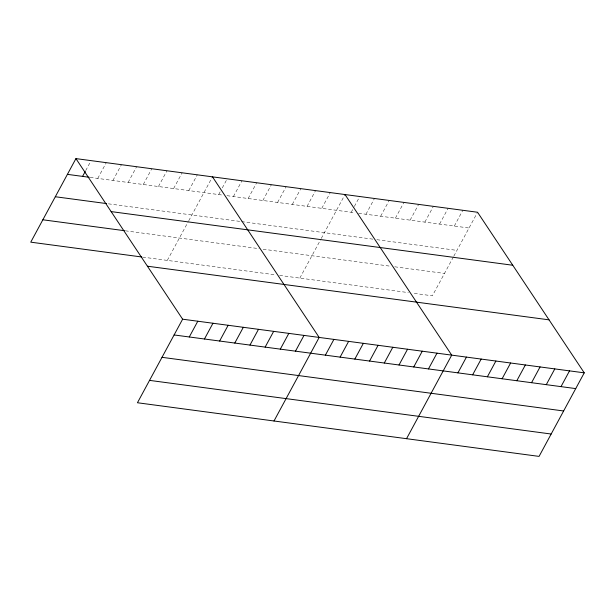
<?xml version="1.0" encoding="UTF-8"?>
<svg xmlns="http://www.w3.org/2000/svg" width="615" height="615" viewBox="0 0 615 615"><rect width="100%" height="100%" fill="white"/><g stroke="black" fill="none" stroke-linecap="round" stroke-linejoin="round"><path stroke-width="0.46" stroke-dasharray="3.08 2.31" d="M85.723 170.586L90.651 161.461M97.754 178.419L106.272 162.66M112.929 180.441L121.447 164.689M128.097 182.471L136.622 166.711M143.272 184.5L151.79 168.741M158.439 186.522L166.965 170.762M173.615 188.551L182.132 172.792M188.79 190.573L197.307 174.821M167.303 260.399L188.305 221.561M188.751 220.739L212.482 176.843M218.686 194.571L220.478 191.25M222.276 187.936L227.204 178.811M233.416 196.539L241.933 180.779M248.137 198.507L256.663 182.747M262.866 200.475L271.384 184.715M277.596 202.435L286.113 186.683M292.317 204.403L300.835 188.644M307.046 206.371L315.564 190.612M321.768 208.339L330.293 192.58M299.836 278.103L320.838 239.266M321.284 238.443L345.015 194.548M351.227 212.275L353.917 207.293M354.363 206.471L359.744 196.516M365.948 214.243L374.474 198.484M380.677 216.211L389.195 200.452M395.399 218.171L403.924 202.42M410.128 220.139L418.646 204.38M424.857 222.107L433.375 206.348M439.579 224.075L448.104 208.316M454.308 226.043L462.826 210.284M453.378 256.97L432.376 295.807L412.127 293.101M453.824 256.147L477.555 212.252M90.167 177.404L223.291 195.186M226.973 195.678L354.901 212.767M358.583 213.259L469.03 228.011M108.417 203.826L240.642 221.492M241.564 221.615L373.182 239.197M376.864 239.689L456.937 250.382M125.345 230.81L259.476 248.721M263.159 249.213L391.086 266.303M394.769 266.795L444.476 273.437M142.649 257.108L275.912 274.905M279.587 275.397L408.445 292.609"/><path stroke-width="0.92" d="M75.929 158.608L182.624 319.193L137.445 402.748L539.071 456.392L584.25 372.836L477.555 212.252L75.929 158.608L30.75 242.164L141.696 256.978M82.579 176.39L85.27 171.416M189.274 336.982L197.799 321.222M204.449 339.003L212.967 323.244M219.624 341.033L228.142 325.274M234.792 343.055L243.317 327.303M249.967 345.084L258.485 329.325M265.142 347.114L273.66 331.354M280.309 349.136L288.835 333.376M295.484 351.165L304.002 335.406M273.998 420.991L319.177 337.435L212.482 176.843M325.381 355.155L333.907 339.403M340.11 357.123L348.628 341.363M354.832 359.091L363.357 343.331M369.561 361.059L378.079 345.299M384.29 363.027L392.808 347.267M399.012 364.995L407.537 349.235M413.741 366.963L422.259 351.203M428.471 368.923L436.988 353.171M406.538 438.695L451.71 355.139L345.015 194.548M457.921 372.859L466.439 357.1M472.643 374.827L481.168 359.068M487.372 376.795L495.89 361.036M502.101 378.763L510.619 363.004M516.823 380.731L525.348 364.972M531.552 382.699L540.07 366.94M546.274 384.659L554.799 368.908M561.003 386.627L569.521 370.868M67.412 174.36L89.221 177.274M55.312 196.738L106.518 203.58M111.138 211.598L512.764 265.242M42.85 219.786L124.399 230.679M147.416 266.203L549.041 319.846M182.624 319.193L584.25 372.836M174.107 334.952L575.732 388.595M162.006 357.323L563.632 410.974M149.545 380.378L551.171 434.021"/></g></svg>
